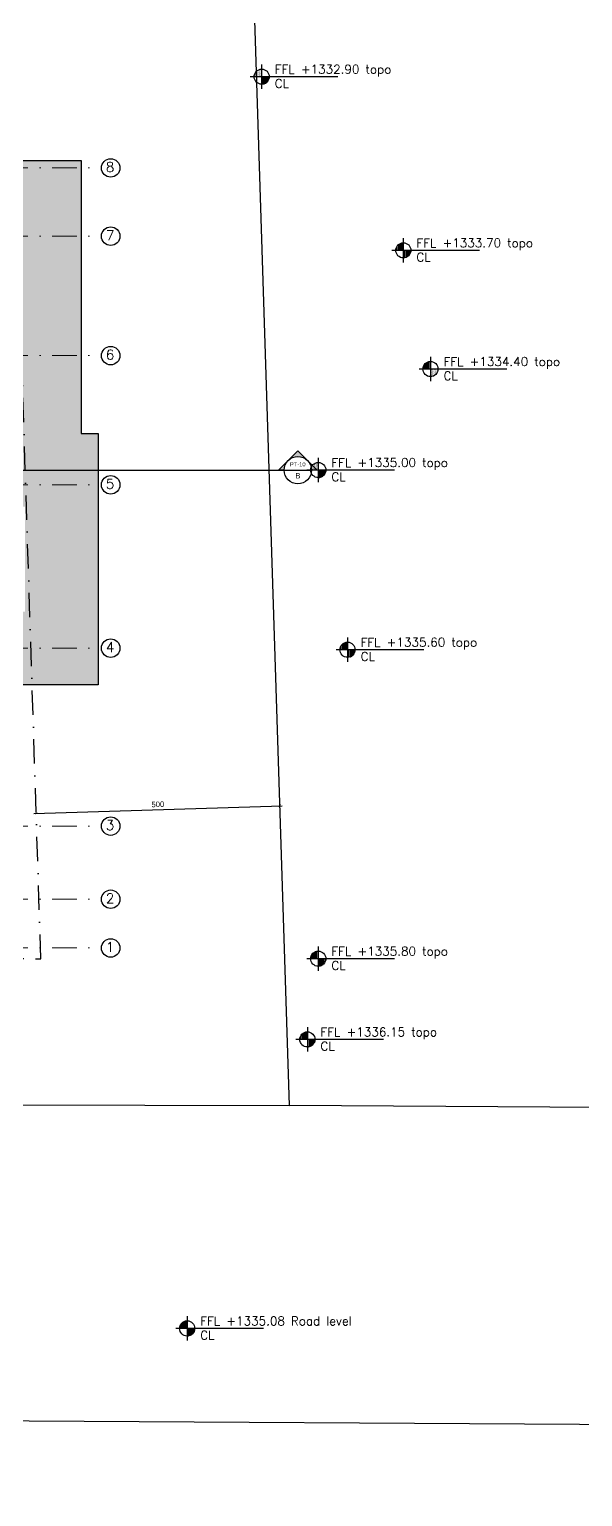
# Model space of a CAD drawing. Header units: centimetres. Extents: x 96271 to 179142, y 9855 to 112216.
# Drawn here: x 140536 to 141670, y 100050 to 103060 of the extents above; entities that cross this region are included whole.
import ezdxf
from ezdxf.enums import TextEntityAlignment as Align

# ---------------------------------------------------------------- set-up
doc = ezdxf.new("R2010")
doc.units = ezdxf.units.CM
doc.header["$LTSCALE"] = 100
doc.header["$MEASUREMENT"] = 0
doc.header["$PDSIZE"] = 0.2
doc.linetypes.add('DASHDOT', pattern=[1, 0.5, -0.25, 0, -0.25])
doc.linetypes.add('DASHDOT2', pattern=[12.7, 6.35, -3.175, 0, -3.175])
doc.layers.get('0').update_dxf_attribs({"linetype": 'CONTINUOUS'})
doc.layers.get('DEFPOINTS').update_dxf_attribs({"linetype": 'CONTINUOUS'})
for name, color, linetype in [('A-Dim', 2, 'CONTINUOUS'), ('A-Otln-Lot Limit', 4, 'CONTINUOUS'), ('A-Patt-Strcr', 8, 'CONTINUOUS'), ('A-Setback', 3, 'DASHDOT'), ('plan-elevation level', 7, 'CONTINUOUS'), ('S-AXIS-ANOT', 1, 'DASHDOT')]:
    doc.layers.add(name, color=color, linetype=linetype)
doc.layers.add('A-Sect-Iden', color=191, linetype='CONTINUOUS', lineweight=25)
doc.layers.add('S-AXIS-GRID', color=1, linetype='DASHDOT2', lineweight=9)
doc.styles.add('ROMAND', font='romand.shx', dxfattribs={"height": 10})
doc.styles.add('ROMANS', font='romans.shx')
doc.styles.get("Standard").update_dxf_attribs({"font": 'arial.ttf'})
doc.dimstyles.new('1-50', dxfattribs={"dimtxt": 11.25, "dimasz": 5, "dimexe": 5, "dimexo": 5, "dimgap": 5, "dimtad": 1, "dimdec": 1, "dimrnd": 0.5, "dimzin": 12, "dimdsep": 46, "dimtxsty": 'Standard', "dimblk": 'ARCHTICK', "dimcen": 0.09, "dimdle": 5, "dimadec": 0, "dimazin": 3, "dimtfac": 1, "dimtdec": 1, "dimtix": 1, "dimtofl": 0, "dimtmove": 1, "dimatfit": 3, "dimfxl": 5, "dimtolj": 1, "dimtzin": 0, "dimarcsym": 0})
pattern_1 = [(90, (894916.29, -703049.082), (14.2875, 7.14375), [0, -14.2875])]

# ---------------------------------------------------------------- blocks, each defined once
blk = doc.blocks.new('_ArchTick')
at = {"color": 0, "linetype": 'ByBlock', "const_width": 0.15}
blk.add_lwpolyline([(-0.5, -0.5), (0.5, 0.5)], dxfattribs=at)
blk = doc.blocks.new('*D209')
at = {"layer": 'A-Dim', "color": 0, "lineweight": -2, "transparency": 16777216}
blk.add_line((140544.5, 101451), (141054.3, 101467.2), dxfattribs=at)
at = {"layer": 'DEFPOINTS', "color": 0, "transparency": 16777216}
for p in [(141049.3, 101467.1), (141052.4, 101369.3), (140552.6, 101353.4)]:
    blk.add_point(p, dxfattribs=at)
at = {"layer": 'A-Dim', "color": 0, "lineweight": -2, "transparency": 16777216, "xscale": 5, "yscale": 5, "zscale": 5}
for p, rotation in [((141049.3, 101467.1), 1.8247667080837), ((140549.5, 101451.2), 181.8247667080837)]:
    blk.add_blockref('_ArchTick', p, dxfattribs=dict(at, rotation=rotation))
at = {"layer": 'A-Dim', "color": 0, "transparency": 16777216, "insert": (140799.1, 101469.9), "char_height": 11.25, "attachment_point": 5, "rotation": 1.8248}
blk.add_mtext('\\A1;500', dxfattribs=at)
blk = doc.blocks.new('CL-FFL-PLAN')
at = {"layer": 'plan-elevation level'}
h = blk.add_hatch(dxfattribs=at)
h.set_pattern_fill('DOTS', color=232, scale=9, angle=90, style=0)
h.set_pattern_definition(pattern_1)
h.paths.add_polyline_path([(-1229, 207), (-1229, 50), (-1385, 50, -0.414214)])
h = blk.add_hatch(dxfattribs=at)
h.set_pattern_fill('DOTS', color=232, scale=9, angle=90, style=0)
h.set_pattern_definition(pattern_1)
h.paths.add_polyline_path([(-1229, 50), (-1072, 50, -0.414214), (-1229, -106)])
at = {"layer": 'plan-elevation level', "color": 7, "ltscale": 111}
for p, q in [((337, 50), (-1463, 50)), ((-1229, 301), (-1229, -200))]:
    blk.add_line(p, q, dxfattribs=at)
blk.add_circle((-1229, 50), 156, dxfattribs=at)
at = {"layer": 'plan-elevation level', "color": 111, "ltscale": 111, "style": 'ROMAND'}
for s, p in [('CL', (-960, -180)), ('FFL', (-960, 110))]:
    blk.add_text(s, height=180, dxfattribs=at).set_placement(p)
for tag, p in [('FFL', (-424, 113)), ('CL', (-417, -180))]:
    blk.add_attdef(tag, p, '', height=180, dxfattribs=at)
blk = doc.blocks.new('Anno_Section_A2')
blk.add_line((2.5, 0), (-2.5, 0))
blk.add_circle((0, 0), 2.5)
at = {"style": 'ROMANS'}
blk.add_attdef('NUMBER', text='', height=1, dxfattribs=at).set_placement((0, 0.5), align=Align.CENTER)
blk.add_attdef('SHEET', text='', height=0.75, dxfattribs=at).set_placement((0, -0.5), align=Align.TOP_CENTER)
blk = doc.blocks.new('Anno_Arrow_A2')
h = blk.add_hatch(color=256)
h.paths.add_polyline_path([(-1.77, 1.77), (-3.54, 0), (-2.5, 0, -0.198912)])
h.paths.add_polyline_path([(0, 3.54), (-1.77, 1.77, -0.414214), (1.77, 1.77)])
h.paths.add_polyline_path([(2.37, 1.16), (2.25, 1.1, -0.114349), (2.5, 0), (3.54, 0)])
h.paths.add_polyline_path([(1.77, 1.77, -0.082683), (2.25, 1.1), (2.37, 1.16)])
blk.add_lwpolyline([(-2.5, 0), (-3.54, 0), (0, 3.54), (3.54, 0), (2.5, 0)])

msp = doc.modelspace()

# ---------------------------------------------------------------- hatches: boundary and pattern name
at = {"layer": 'A-Patt-Strcr'}
h = msp.add_hatch(dxfattribs=at)
h.set_pattern_fill('EARTH', color=256, scale=100)
h.set_pattern_definition([(0, (139598.393, 77124.047), (25, 25), [25, -25]), (0, (139598.393, 77133.422), (25, 25), [25, -25]), (0, (139598.393, 77142.797), (25, 25), [25, -25]), (90, (139601.518, 77145.922), (-25, 25), [25, -25]), (90, (139610.893, 77145.922), (-25, 25), [25, -25]), (90, (139620.268, 77145.922), (-25, 25), [25, -25])])
h.paths.add_polyline_path([(139916.559, 102930.329), (138721.559, 102930.329), (138721.559, 101945.333), (140221.559, 101945.333), (140221.559, 101715.329), (140676.559, 101715.329), (140676.559, 102230.329), (140641.559, 102230.329), (140641.559, 102790.329), (139916.559, 102790.329)])
h.paths.add_polyline_path([(139766.559, 102780.329), (139766.559, 102640.329), (140491.559, 102640.329), (140491.559, 102080.329), (140526.559, 102080.329), (140526.559, 101865.329), (140371.559, 101865.329), (140371.559, 102095.333), (138871.559, 102095.333), (138871.559, 102780.329)], flags=16)

# ---------------------------------------------------------------- linework, layer by layer
at = {"layer": 'A-Otln-Lot Limit'}
for points in [[(136965.712, 100479.123), (137206.535, 100394.564), (137669.865, 100351.712), (139880.741, 100855.19), (141068.865, 100851.94), (140904.471, 106012.018), (140151.894, 106776.773), (140222.083, 107217.518), (139747.22, 107140.456), (139010.375, 107171.007), (138361.687, 107204.5), (137783.533, 107219.682), (137242.113, 106719.747), (137087.264, 106618.541), (136965.712, 100479.08)], [(142638.47, 100992.789), (142137.237, 100845.658), (141068.859, 100852.143)], [(136358.63, 100003.381), (137049.382, 99760.839), (137736.484, 99700.241), (139969.68, 100208.803), (142228.733, 100195.091), (142638.47, 100315.364)]]:
    msp.add_lwpolyline(points, dxfattribs=at)
at = {"layer": 'A-Patt-Strcr'}
msp.add_lwpolyline([(139916.559, 102790.329), (140641.559, 102790.329), (140641.559, 102230.329), (140676.559, 102230.329), (140676.559, 101715.329), (140221.559, 101715.329), (140221.559, 101945.333), (138721.559, 101945.333), (138721.559, 102930.329), (139916.559, 102930.329)], close=True, dxfattribs=at)
at = {"layer": 'A-Sect-Iden'}
msp.add_line((136383.148, 102155.286), (141114.439, 102155.286), dxfattribs=at)
at = {"layer": 'A-Setback'}
msp.add_lwpolyline([(140559.009, 101153.336), (140410.95, 105800.674), (139618.405, 106606.045), (139624.608, 106644.996), (138745.22, 106680.475), (137970.463, 106711.734), (137582.107, 106353.135), (137469.619, 100671.512), (137649.878, 100654.841), (139847.419, 101155.283)], close=True, dxfattribs=at)
at = {"layer": 'S-AXIS-ANOT', "color": 4, "linetype": 'Continuous'}
for centre in [(140702.364, 102775.329), (140702.364, 102775.329), (140702.364, 102635.329), (140702.364, 102635.329), (140702.364, 102390.329), (140702.364, 102390.329), (140702.364, 102125.329), (140702.364, 102125.329), (140702.364, 101790.329), (140702.364, 101790.329), (140702.364, 101425.329), (140702.364, 101425.329), (140702.364, 101275.329), (140702.364, 101275.329), (140702.364, 101175.329), (140702.364, 101175.329)]:
    msp.add_circle(centre, 18.969, dxfattribs=at)
at = {"layer": 'S-AXIS-GRID', "linetype": 'DASHDOT', "lineweight": 13}
for p, q in [((137579.594, 102775.329), (140683.395, 102775.329)), ((137579.594, 102775.329), (140683.395, 102775.329)), ((137579.594, 102635.329), (140683.395, 102635.329)), ((137579.594, 102635.329), (140683.395, 102635.329)), ((137579.594, 102390.329), (140683.395, 102390.329)), ((137579.594, 102390.329), (140683.395, 102390.329)), ((137579.594, 102125.329), (140683.395, 102125.329)), ((137579.594, 102125.329), (140683.395, 102125.329)), ((137579.594, 101790.329), (140683.395, 101790.329)), ((137579.594, 101790.329), (140683.395, 101790.329)), ((137579.594, 101425.329), (140683.395, 101425.329)), ((137579.594, 101425.329), (140683.395, 101425.329)), ((137579.594, 101275.329), (140683.395, 101275.329)), ((137579.594, 101275.329), (140683.395, 101275.329)), ((137579.594, 101175.329), (140683.395, 101175.329)), ((137579.594, 101175.329), (140683.395, 101175.329))]:
    msp.add_line(p, q, dxfattribs=at)

# ---------------------------------------------------------------- block references
at = {"layer": 'A-Sect-Iden', "xscale": 11.25, "yscale": 11.25, "zscale": 11.25}
msp.add_blockref('Anno_Arrow_A2', (141086.314, 102155.286), dxfattribs=at)
at = {"layer": 'A-Sect-Iden'}
ref = msp.add_blockref('Anno_Section_A2', (141086.314, 102155.286), dxfattribs=dict(at, xscale=11.24999999999999, yscale=11.24999999999999, zscale=11.24999999999999, rotation=180))
ref.add_attrib('NUMBER', 'B', dxfattribs={"layer": '0', "height": 11.25}).set_placement((141086.314, 102138.411), align=Align.CENTER)
ref.add_attrib('SHEET', 'PT-10', dxfattribs={"layer": '0', "height": 8.4375}).set_placement((141086.055, 102171.657), align=Align.TOP_CENTER)
at = {"layer": 'plan-elevation level'}
ref = msp.add_blockref('CL-FFL-PLAN', (141134.701, 102957.533), dxfattribs=dict(at, xscale=0.09982510700227937, yscale=0.09982510700227937, zscale=0.09982510700227937))
ref.add_attrib('FFL', '+1332.90 topo', (141092.379, 102968.766), dxfattribs={"layer": '0', "color": 111, "ltscale": 111, "height": 17.96852, "style": 'ROMAND'})
ref = msp.add_blockref('CL-FFL-PLAN', (141425.261, 102601.258, -134556.2), dxfattribs=dict(at, xscale=0.09982510700227937, yscale=0.09982510700227937, zscale=0.09982510700227937))
ref.add_attrib('FFL', '+1333.70 topo', (141382.938, 102612.491, -134556.2), dxfattribs={"layer": '0', "color": 111, "ltscale": 111, "height": 17.96852, "style": 'ROMAND'})
ref = msp.add_blockref('CL-FFL-PLAN', (141480.919, 102357.866), dxfattribs=dict(at, xscale=0.09982510700227937, yscale=0.09982510700227937, zscale=0.09982510700227937))
ref.add_attrib('FFL', '+1334.40 topo', (141438.596, 102369.099), dxfattribs={"layer": '0', "color": 111, "ltscale": 111, "height": 17.96852, "style": 'ROMAND'})
ref = msp.add_blockref('CL-FFL-PLAN', (141250.834, 102150.683), dxfattribs=dict(at, xscale=0.09982510700227937, yscale=0.09982510700227937, zscale=0.09982510700227937))
ref.add_attrib('FFL', '+1335.00 topo', (141208.511, 102161.916), dxfattribs={"layer": '0', "color": 111, "ltscale": 111, "height": 17.96852, "style": 'ROMAND'})
ref = msp.add_blockref('CL-FFL-PLAN', (141310.827, 101782.143), dxfattribs=dict(at, xscale=0.09982510700227937, yscale=0.09982510700227937, zscale=0.09982510700227937))
ref.add_attrib('FFL', '+1335.60 topo', (141268.504, 101793.376), dxfattribs={"layer": '0', "color": 111, "ltscale": 111, "height": 17.96852, "style": 'ROMAND'})
ref = msp.add_blockref('CL-FFL-PLAN', (141250.834, 101148.386), dxfattribs=dict(at, xscale=0.09982510700227937, yscale=0.09982510700227937, zscale=0.09982510700227937))
ref.add_attrib('FFL', '+1335.80 topo', (141208.511, 101159.619), dxfattribs={"layer": '0', "color": 111, "ltscale": 111, "height": 17.96852, "style": 'ROMAND'})
ref = msp.add_blockref('CL-FFL-PLAN', (141228.434, 100982.836), dxfattribs=dict(at, xscale=0.09982510700227937, yscale=0.09982510700227937, zscale=0.09982510700227937))
ref.add_attrib('FFL', '+1336.15 topo', (141186.111, 100994.069), dxfattribs={"layer": '0', "color": 111, "ltscale": 111, "height": 17.96852, "style": 'ROMAND'})
ref = msp.add_blockref('CL-FFL-PLAN', (140981.859, 100390.009, -946.6), dxfattribs=dict(at, xscale=0.09982510700227937, yscale=0.09982510700227937, zscale=0.09982510700227937))
ref.add_attrib('FFL', '+1335.08 Road level', (140939.536, 100401.242, -946.6), dxfattribs={"layer": '0', "color": 111, "ltscale": 111, "height": 17.96852, "style": 'ROMAND'})

# ---------------------------------------------------------------- texts
at = {"layer": 'S-AXIS-ANOT', "color": 4, "style": 'ROMAND'}
for s, p in [('8', (140692.551, 102767.264)), ('7', (140692.551, 102627.264)), ('6', (140692.551, 102382.264)), ('5', (140692.551, 102117.264)), ('4', (140692.551, 101782.264)), ('3', (140692.551, 101417.264)), ('2', (140692.551, 101267.264)), ('1', (140692.551, 101167.264))]:
    msp.add_text(s, height=20, dxfattribs=at).set_placement(p)

# ---------------------------------------------------------------- dimensions: what is measured, and where the dimension line sits
at = {"layer": 'A-Dim'}
dim = msp.add_aligned_dim(p1=(140552.637, 101353.354), p2=(141052.383, 101369.275), distance=97.854, dimstyle='1-50', override={"dimse1": 1, "dimse2": 1}, dxfattribs=at)
dim.commit()
dim.dimension.update_dxf_attribs({"geometry": '*D209', "text_midpoint": (140799.052, 101469.857)})

doc.saveas('drawing.dxf')
